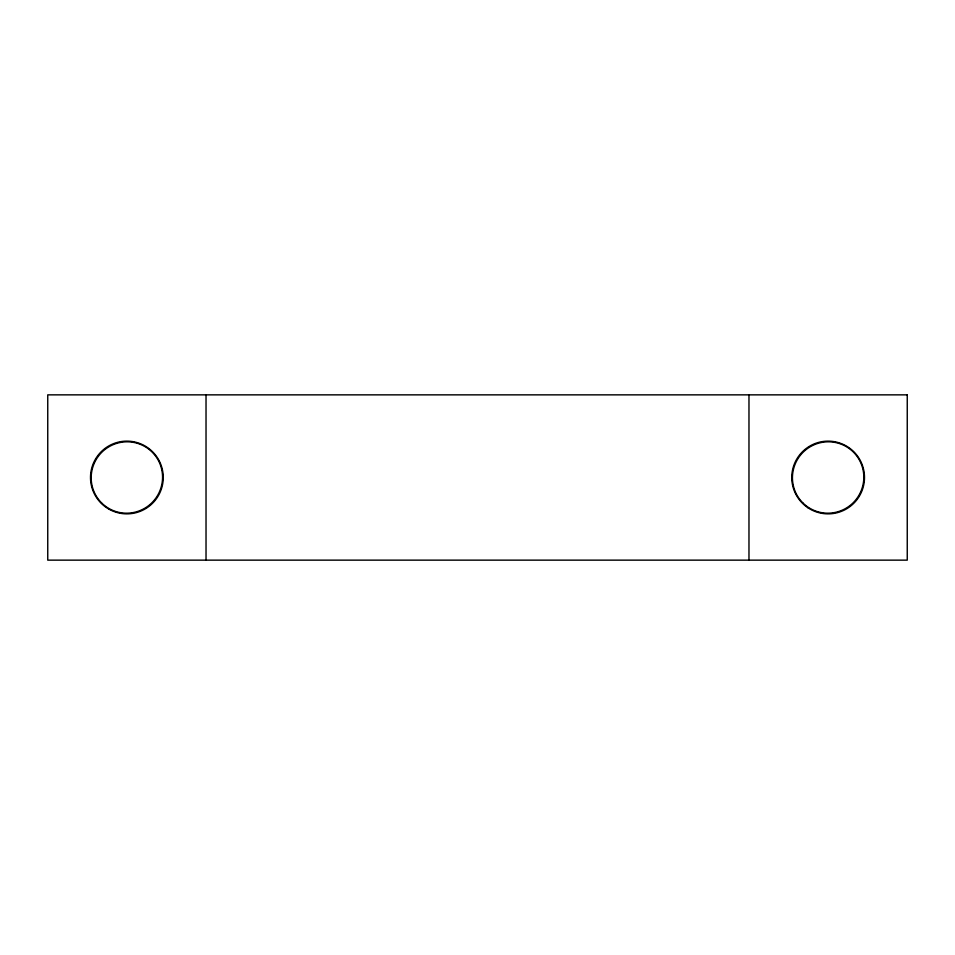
<?xml version="1.0" encoding="UTF-8"?>
<svg xmlns="http://www.w3.org/2000/svg" width="955" height="955" viewBox="0 0 955 955"><rect width="100%" height="100%" fill="white"/><g stroke="black" fill="none" stroke-linecap="round" stroke-linejoin="round"><path stroke-width="1.43" d="M748.971 394.857L748.971 560.143M206.029 394.857L206.029 560.143M907.25 394.857L47.75 394.857L47.75 560.143L907.25 560.143L907.25 394.857M808.002 507.785A36.362 36.362 0 0 0 864.418 479.78A36.362 36.362 0 0 0 811.965 444.935A36.362 36.362 0 0 0 808.002 507.785M108.691 508.991A36.362 36.362 0 0 0 163.233 477.5A36.362 36.362 0 0 0 108.691 446.009A36.362 36.362 0 0 0 108.691 508.991M802.773 502.855A35.956 35.586 -45 0 0 853.293 502.664A35.956 35.586 -45 0 0 853.484 452.145A35.956 35.586 -45 0 0 802.964 452.336A35.956 35.586 -45 0 0 802.773 502.855M101.517 502.855A35.956 35.586 -45 0 0 152.036 502.664A35.956 35.586 -45 0 0 152.227 452.145A35.956 35.586 -45 0 0 101.708 452.336A35.956 35.586 -45 0 0 101.517 502.855"/></g></svg>
